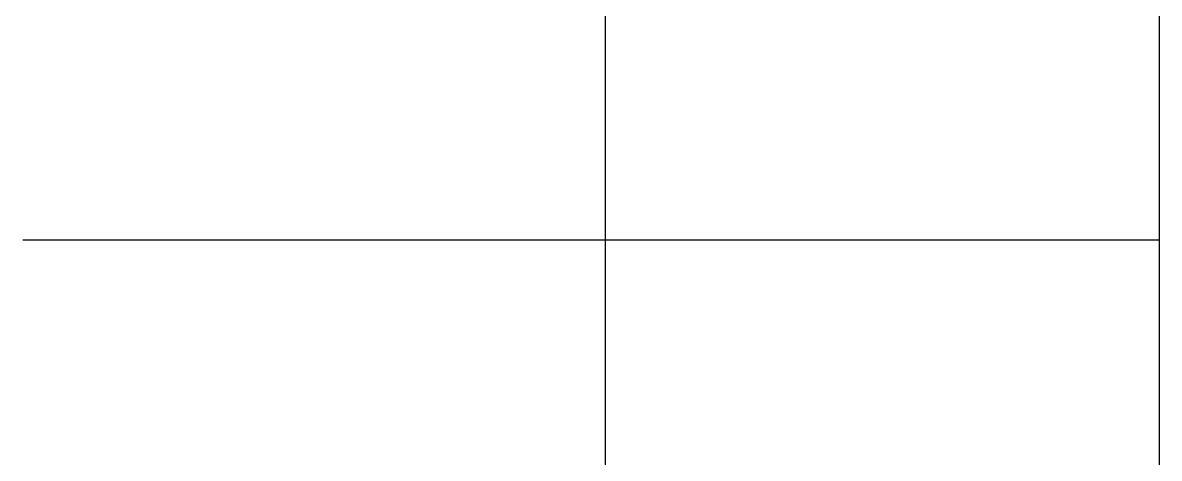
# Model space of a CAD drawing. Extents: x -12260 to 57327, y -29287 to 19916.
# Drawn here: x 37450 to 38476, y -4980 to -4586 of the extents above; entities that cross this region are included whole.
import ezdxf

# ---------------------------------------------------------------- set-up
doc = ezdxf.new("R2010")
doc.units = 0
doc.header["$LTSCALE"] = 0.25
doc.linetypes.add('DASHDOT', pattern=[25.4, 12.7, -6.35, 0, -6.35])
doc.layers.add('01-First Floor-FUR$0$FALSE CEILING', color=251, linetype='Continuous')
for name, color, linetype, lineweight in [('01-First Floor-FUR$0$LOADING', 253, 'Continuous', 5), ('01-First Floor-FUR$0$Walls', 251, 'Continuous', 5), ('E-LITE-CLNG-CNDT', 6, 'DASHDOT', 35)]:
    doc.layers.add(name, color=color, linetype=linetype, lineweight=lineweight)

# ---------------------------------------------------------------- blocks, each defined once
blk = doc.blocks.new('01-First Floor-FUR')
at = {"layer": '01-First Floor-FUR$0$FALSE CEILING', "linetype": 'Continuous'}
blk.add_line((37976, -6810), (37976, -2810), dxfattribs=at)
at = {"layer": '01-First Floor-FUR$0$FALSE CEILING'}
blk.add_line((37449.9, -4782.6, -0.1), (38476, -4782.6, -0.1), dxfattribs=at)
blk.add_lwpolyline([(34976, -2810), (38476, -2810), (38476, -6810), (34976, -6810)], close=True, dxfattribs=at)
at = {"layer": '01-First Floor-FUR$0$LOADING'}
blk.add_line((37449.9, -4782.6, -0.1), (38476, -4782.6, -0.1), dxfattribs=at)
at = {"layer": '01-First Floor-FUR$0$Walls'}
blk.add_line((38476, -2810), (38476, -6810), dxfattribs=at)

msp = doc.modelspace()

# ---------------------------------------------------------------- block references
at = {"layer": 'E-LITE-CLNG-CNDT'}
msp.add_blockref('01-First Floor-FUR', (0, 0), dxfattribs=at)

doc.saveas('drawing.dxf')
